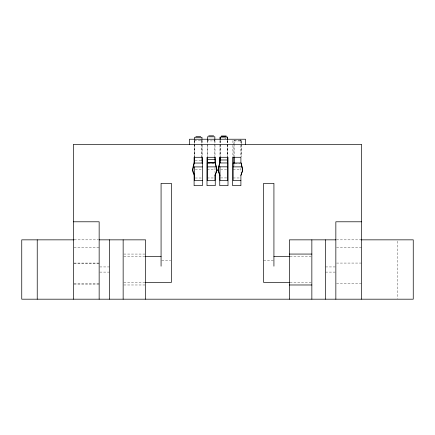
<?xml version="1.0" encoding="UTF-8"?>
<svg xmlns="http://www.w3.org/2000/svg" width="435" height="435" viewBox="0 0 435 435"><rect width="100%" height="100%" fill="white"/><g stroke="black" fill="none" stroke-linecap="round" stroke-linejoin="round"><path stroke-width="0.33" stroke-dasharray="2.17 1.63" d="M194.434 143.441L194.434 140.75L195.658 139.766M208.316 140.266L207.5 140.918L214.852 140.918L213.628 139.94M233.905 156.437L233.905 140.962L234.721 140.309M194.434 140.75L201.786 140.75L201.786 143.441M241.468 143.436L241.468 140.744L234.112 140.744L234.112 143.436M233.905 140.962L241.256 140.962L241.256 156.437M195.108 160.183L200.894 160.183M207.99 163.794L214.993 163.794M234.982 163.837L240.18 163.837M195.266 169.492L202.362 169.492M207.256 169.454L214.999 169.454M220.648 169.411L227.744 169.411M233.171 169.454L240.908 169.454M220.648 177.926L227.744 177.926M195.266 178.007L202.362 178.007M207.256 177.969L214.352 177.969M233.171 177.969L240.267 177.969M74.249 239.848L98.479 239.848M336.521 239.848L360.751 239.848M74.032 247.591L99.153 247.591M336.527 247.591L361.648 247.591M123.806 254.062L144.931 254.062M123.806 256.53L144.931 256.53M290.069 256.53L311.194 256.53M161.717 260.396L170.748 260.396M263.605 260.396L273.283 260.396M74.032 263.072L99.153 263.072M336.527 263.072L361.648 263.061M74.032 263.485L99.153 263.485M99.794 266.938L109.473 266.938M325.527 266.938L335.206 266.938M99.794 272.098L109.473 272.098M325.527 272.098L335.206 272.098M123.806 282.418L144.931 282.418M290.069 282.418L311.194 282.418M74.032 283.707L99.153 283.707M336.527 283.707L361.648 283.707M74.032 284.126L99.153 284.126M123.806 284.979L145.594 284.979M224.89 138.194L225.901 138.711M240.24 139.766L241.468 140.744M240.028 139.983L241.256 140.962M200.562 139.766L201.786 140.75M397.769 241.197L397.769 298.513M241.468 144.11L241.468 156.894M240.908 168.176L240.908 172.119M240.642 140.565L240.642 144.578M240.642 145.246L240.642 157.285M234.112 144.11L234.112 156.894M233.97 164.212L233.97 165.974M232.904 140.565L232.904 144.578M232.904 145.246L232.904 157.285M227.744 140.565L227.744 144.578M227.744 145.246L227.744 157.285M227.548 140.478L227.548 156.622M227.423 140.5L227.423 156.649M220.197 140.478L220.197 156.622M220.072 140.5L220.072 156.649M220.001 140.565L220.001 144.578M220.001 145.246L220.001 157.285M214.999 140.565L214.999 144.578M214.999 145.246L214.999 157.285M214.999 167.529L214.999 172.613M214.852 140.157L214.852 156.393M207.5 140.157L207.5 156.393M207.256 140.565L207.256 144.578M207.256 145.246L207.256 157.285M202.096 140.565L202.096 144.578M202.096 145.246L202.096 157.285M201.97 139.999L201.97 143.36M201.97 144.034L201.97 156.817M201.786 144.115L201.786 156.899M194.619 139.999L194.619 143.36M194.619 144.034L194.619 156.817M194.434 144.115L194.434 156.899M194.358 140.565L194.358 144.578M194.358 145.246L194.358 157.285"/><path stroke-width="0.65" d="M194.619 175.43L192.819 170.226L194.282 163.043L202.362 163.043M220.001 175.349L218.207 170.145L219.67 162.962L227.744 162.962L227.744 180.509L220.001 180.509L220.001 166.833M214.999 175.392L216.793 170.188L215.33 163.005L207.256 163.005L207.256 180.552L214.999 180.552L214.999 174.691M240.908 175.392L242.708 170.188L240.903 162.445L240.903 157.285L232.643 157.285L232.643 185.669L240.903 185.669L240.903 175.349L242.708 170.188L241.246 163.005L233.171 163.005L233.171 180.552L240.908 180.552M208.724 135.812L213.628 135.812M221.42 136.133L226.325 136.133M221.295 136.155L226.2 136.155M195.842 136.324L200.742 136.324M220.056 159.988L227.695 159.988L227.695 162.929M201.476 160.183L201.97 160.183L201.97 157.492M219.153 166.833L227.744 166.833M193.765 166.915L202.362 166.915M207.256 166.877L215.847 166.877M233.171 166.877L241.762 166.877M202.362 180.59L194.619 180.59L194.619 166.915M73.352 221.79L99.153 221.79L99.153 299.188M361.648 221.79L335.847 221.79L335.847 299.188M74.032 239.848L21.75 239.848L21.75 299.188L413.25 299.188L413.25 239.848L360.968 239.848M99.153 239.848L145.594 239.848L145.594 299.188M335.847 239.848L289.405 239.848L289.405 299.188M289.405 254.062L311.851 254.062M145.594 256.617L161.075 256.617M273.925 256.617L289.405 256.617M145.594 282.418L171.395 282.418L171.395 183.347L161.075 183.347L161.075 266.182M289.405 282.418L263.605 282.418L263.605 183.347L273.925 183.347L273.925 266.182M289.405 284.979L311.851 284.979M361.648 299.188L361.648 144.387L73.352 144.387L73.352 299.188M325.527 239.848L325.527 299.188M311.851 239.848L311.851 299.188M245.547 144.387L245.547 139.227L189.453 139.227L189.453 144.387M241.61 165.387L241.61 166.567M234.112 157.568L234.112 163.625M233.905 157.111L233.905 163.163M227.548 139.129L227.548 137.112L220.072 137.134L220.072 139.151M227.548 157.296L227.565 162.951M227.423 137.134L227.423 139.151M227.423 157.318L227.423 160.009M220.197 137.112L220.197 139.129M220.197 157.296L220.197 159.988M220.072 157.318L220.056 162.929M219.925 160.009L219.925 162.951M214.852 139.483L214.852 136.791L207.5 136.791L207.5 139.483M214.852 156.975L214.852 159.667M207.5 156.975L207.5 159.667M202.112 160.183L202.112 163.125M201.97 139.325L201.97 137.308L194.619 137.308L194.619 139.325M194.619 157.492L194.619 160.183M194.472 160.183L194.472 163.125M123.148 239.848L123.148 299.188M109.473 239.848L109.473 299.188M37.231 239.848L37.231 299.188M194.097 162.445L192.292 170.188L194.097 175.349L194.097 185.669L202.357 185.669L202.357 157.285L194.097 157.285L194.097 162.445M219.746 162.445L217.94 170.188L219.746 175.349L219.746 185.669L228 185.669L228 157.285L219.746 157.285L219.746 162.445M217.06 170.188L215.254 175.349L215.254 185.669L207 185.669L207 157.285L215.254 157.285L215.254 162.445L217.06 170.188M214.993 159.667L207.354 159.667L207.354 162.608L214.993 162.608L214.993 159.667"/></g></svg>
